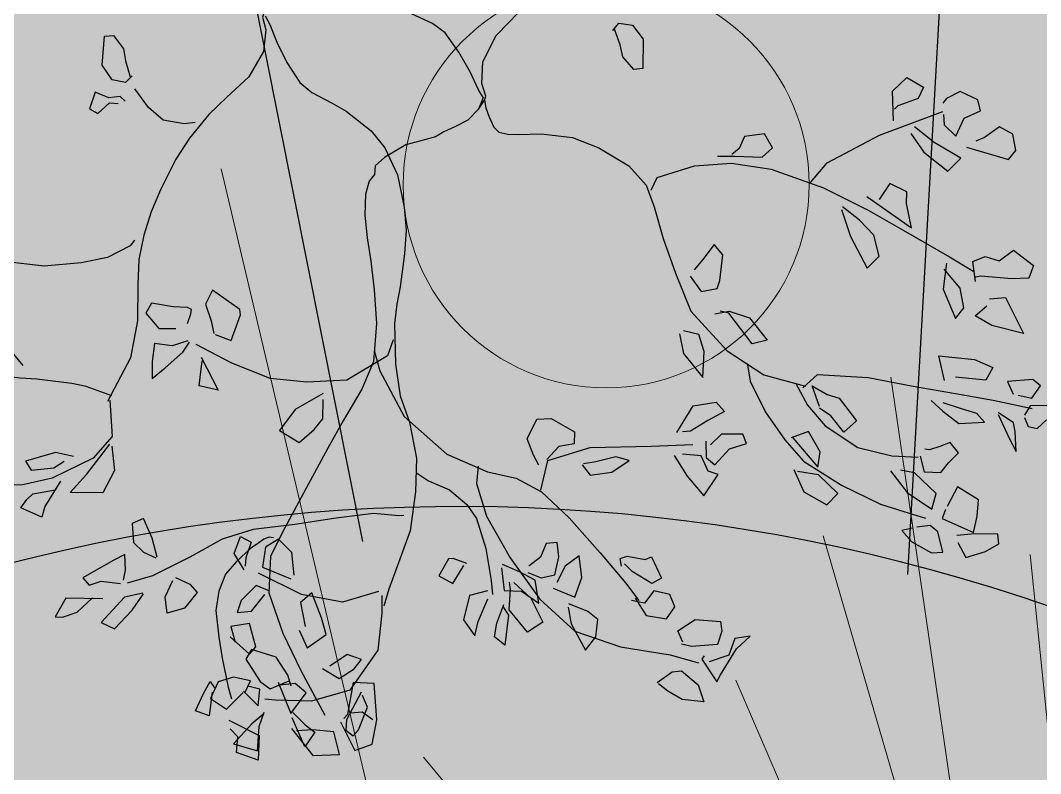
# Model space of a CAD drawing. Header units: millimetres. Extents: x 5637 to 6048, y 3385 to 3927.
# Drawn here: x 5690.806 to 5693.319, y 3713.976 to 3715.83 of the extents above; entities that cross this region are included whole.
import ezdxf

# ---------------------------------------------------------------- set-up
doc = ezdxf.new("R2010")
doc.units = ezdxf.units.MM
for name, color, linetype, lineweight in [('fences', 224, 'ограждение1', 80), ('ground 1', 7, 'Continuous', 30), ('hatch', 253, 'Continuous', 13), ('project gr', 250, 'Continuous', 30), ('road', 19, 'Continuous', 30), ('trees new', 7, 'Continuous', 20)]:
    doc.layers.add(name, color=color, linetype=linetype, lineweight=lineweight)
doc.layers.add('plants1', color=7, linetype='Continuous', true_color=0x89ee5d)
doc.layers.add('trees old', color=116, linetype='Continuous')
doc.styles.get("Standard").update_dxf_attribs({"font": 'arial.ttf'})
doc.linetypes.add('ограждение1', pattern='A,0.25,-0.1,[133,ltypeshp.shx,S=0.1,R=0,X=-0.1,Y=0],-0.1,1', length=1.45)
pattern_1 = [(45, (2816.368087035456, -1263.747613335156), (-0.7071067811865475, 0.7071067811865476), [])]

# ---------------------------------------------------------------- blocks, each defined once
blk = doc.blocks.new('LCCNDP03')
at = {"color": 0}
for p in [(-0.1994896073190609, 0.4570397120349153), (-0.2952287694253319, 0.4376425614932206), (-0.3152544819004565, 0.3610872141856145), (-0.4456491639610089, 0.2844867481368467)]:
    blk.add_line(p, (-0.0090029059731876, -0.0058595536021218), dxfattribs=at)
at = {"color": 0, "flags": 1}
for tag, p in [('SIZE', (0, 0)), ('ITEM', (0, -0.0700688742732072))]:
    blk.add_attdef(tag, p, '', height=0.0408735099927135, dxfattribs=at)
blk = doc.blocks.new('0124')
at = {"color": 92, "linetype": 'Continuous'}
for p, q in [((2624.2768338985, 4778.420509590467), (2624.296058622271, 4778.442200081759)), ((2624.296058622271, 4778.442200081759), (2624.337316969467, 4778.436741684241)), ((2624.337316969467, 4778.436741684241), (2624.370650357803, 4778.392944190875)), ((2622.705219057634, 4778.313341957453), (2622.711612825978, 4778.402804004868)), ((2622.711612825978, 4778.402804004868), (2622.739305181607, 4778.404234843293)), ((2622.739305181607, 4778.404234843293), (2622.770793998166, 4778.363962105583)), ((2624.299727464654, 4778.375804552546), (2624.282709331624, 4778.423971088866)), ((2622.770793998166, 4778.363962105583), (2622.776974954976, 4778.326567507404)), ((2624.307949264619, 4778.338805063286), (2624.299727464654, 4778.375804552546)), ((2624.370650357803, 4778.392944190875), (2624.369170915556, 4778.303266158714)), ((2624.341598653993, 4778.30031925336), (2624.307949264619, 4778.338805063286)), ((2622.736101138155, 4778.267782849626), (2622.705219057634, 4778.313341957453)), ((2622.776974954976, 4778.326567507404), (2622.79132678772, 4778.277540402963)), ((2624.369170915556, 4778.303266158714), (2624.341598653993, 4778.30031925336)), ((2622.797383159073, 4778.280674577749), (2622.776998179316, 4778.260070694211)), ((2625.137972245276, 4778.23384747523), (2625.181977110303, 4778.275387635235)), ((2625.181977110303, 4778.275387635235), (2625.23409552294, 4778.245703560975)), ((2622.776998179316, 4778.260070694211), (2622.736101138155, 4778.267782849626)), ((2625.23409552294, 4778.245703560975), (2625.217880761916, 4778.210903523651)), ((2622.683411810347, 4778.230216189486), (2622.666152216446, 4778.17868237632)), ((2622.725146060566, 4778.213229155863), (2622.683411810347, 4778.230216189486)), ((2622.760678620599, 4778.216829840656), (2622.725146060566, 4778.213229155863)), ((2622.776087491341, 4778.202080295056), (2622.760678620599, 4778.216829840656)), ((2625.141110552645, 4778.14236990773), (2625.137972245276, 4778.23384747523)), ((2625.217880761916, 4778.210903523651), (2625.155168237249, 4778.188714389862)), ((2625.304820128152, 4778.211127131906), (2625.293575526157, 4778.196571598669)), ((2625.346683629485, 4778.232256928357), (2625.304820128152, 4778.211127131906)), ((2625.400956343391, 4778.207014642621), (2625.346683629485, 4778.232256928357)), ((2625.409356002294, 4778.173048604315), (2625.400956343391, 4778.207014642621)), ((2622.666152216446, 4778.17868237632), (2622.691097474266, 4778.164368853322)), ((2622.691097474266, 4778.164368853322), (2622.727089904731, 4778.196964222103)), ((2622.727089904731, 4778.196964222103), (2622.754442372411, 4778.195370880854)), ((2625.155168237249, 4778.188714389862), (2625.144146025594, 4778.177951807291)), ((2625.295296744884, 4778.161482039956), (2625.29723982064, 4778.130176336109)), ((2625.332989617421, 4778.095368800395), (2625.35887760195, 4778.150146716257)), ((2625.35887760195, 4778.150146716257), (2625.409356002294, 4778.173048604315)), ((2625.266640209144, 4778.075674674911), (2625.206134275215, 4778.123342568739)), ((2625.29723982064, 4778.130176336109), (2625.332989617421, 4778.095368800395)), ((2625.467885493895, 4778.12397237292), (2625.4215451602, 4778.090934110966)), ((2625.509062634658, 4778.101017571795), (2625.467885493895, 4778.12397237292)), ((2624.682865659675, 4778.093925917239), (2624.666512756551, 4778.056847647428)), ((2624.743792271878, 4778.101767041479), (2624.682865659675, 4778.093925917239)), ((2624.768652917896, 4778.058466326534), (2624.743792271878, 4778.101767041479)), ((2625.194578753397, 4778.103484181212), (2625.234647784232, 4778.045596585033)), ((2625.4215451602, 4778.090934110966), (2625.394425535681, 4778.079595702766)), ((2625.518367300995, 4778.0502639799), (2625.509062634658, 4778.101017571795)), ((2624.666512756551, 4778.056847647428), (2624.643704509718, 4778.038406582941)), ((2624.736740459975, 4778.029907769392), (2624.768652917896, 4778.058466326534)), ((2625.348852333976, 4778.027496202635), (2625.266640209144, 4778.075674674911)), ((2625.365914900111, 4778.060722309587), (2625.495962345253, 4778.022667631605)), ((2625.495962345253, 4778.022667631605), (2625.518367300995, 4778.0502639799)), ((2624.599945772489, 4778.033364852527), (2624.651910596953, 4778.033361902041)), ((2624.651910596953, 4778.033361902041), (2624.736740459975, 4778.029907769392)), ((2625.234647784232, 4778.045596585033), (2625.308697113789, 4777.9872454225)), ((2625.308697113789, 4777.9872454225), (2625.348852333976, 4778.027496202635)), ((2625.129775578348, 4777.949047669179), (2625.097608869612, 4777.899963538724)), ((2625.182111833419, 4777.923156812242), (2625.129775578348, 4777.949047669179)), ((2625.059401974754, 4777.909053575349), (2625.196426473927, 4777.812769799339)), ((2625.180968554557, 4777.887468532064), (2625.182111833419, 4777.923156812242)), ((2624.9815013259, 4777.869496247782), (2625.008757684718, 4777.786498326141)), ((2625.037198447044, 4777.83655846547), (2624.984770087364, 4777.876912008407)), ((2625.196426473927, 4777.812769799339), (2625.180968554557, 4777.887468532064)), ((2625.08075889634, 4777.789884128486), (2625.037198447044, 4777.83655846547)), ((2622.804349203621, 4777.775136171083), (2622.79094931952, 4777.757487312022)), ((2625.008757684718, 4777.786498326141), (2625.060636586483, 4777.688361547244)), ((2625.096843736576, 4777.725799933492), (2625.08075889634, 4777.789884128486)), ((2624.589680558628, 4777.761619394905), (2624.553881780837, 4777.715034554)), ((2624.616149524823, 4777.729637786454), (2624.589680558628, 4777.761619394905)), ((2625.46635148435, 4777.710980060613), (2625.510808986418, 4777.744128717775)), ((2625.510808986418, 4777.744128717775), (2625.572305148804, 4777.697160311499)), ((2624.553881780837, 4777.715034554), (2624.527489038157, 4777.683870593352)), ((2624.606823994475, 4777.651066522542), (2624.616149524823, 4777.729637786454)), ((2625.060636586483, 4777.688361547244), (2625.096843736576, 4777.725799933492)), ((2625.304408533456, 4777.704498243967), (2625.293999430604, 4777.623713307632)), ((2625.385962045307, 4777.709610302776), (2625.423699617606, 4777.724894254386)), ((2625.393658391466, 4777.647537604382), (2625.385962045307, 4777.709610302776)), ((2625.423699617606, 4777.724894254386), (2625.46635148435, 4777.710980060613)), ((2625.347083263164, 4777.626684062594), (2625.297599807544, 4777.685119086894)), ((2625.572305148804, 4777.697160311499), (2625.557706297668, 4777.65769742859)), ((2624.514987019311, 4777.664058574276), (2624.549044247676, 4777.616417213887)), ((2624.598718401523, 4777.625680209069), (2624.606823994475, 4777.651066522542)), ((2625.410689363783, 4777.664035636589), (2625.393472409506, 4777.660477009706)), ((2625.505652677065, 4777.65618592755), (2625.410689363783, 4777.664035636589)), ((2625.557706297668, 4777.65769742859), (2625.505652677065, 4777.65618592755)), ((2623.044082398636, 4777.621223273636), (2623.022992383154, 4777.577764666577)), ((2623.128459035974, 4777.561931901739), (2623.044082398636, 4777.621223273636)), ((2624.549044247676, 4777.616417213887), (2624.598718401523, 4777.625680209069)), ((2625.293999430604, 4777.623713307632), (2625.332201609199, 4777.5339858462)), ((2625.357737450964, 4777.566724270537), (2625.347083263164, 4777.626684062594)), ((2622.85624823586, 4777.580705187701), (2622.839516428449, 4777.550510255164)), ((2622.923294438451, 4777.569248754253), (2622.85624823586, 4777.580705187701)), ((2625.436814043577, 4777.594037132432), (2625.48622582359, 4777.598747410577)), ((2625.48622582359, 4777.598747410577), (2625.542056103913, 4777.487445888044)), ((2622.839516428449, 4777.550510255164), (2622.879687184914, 4777.50313197002)), ((2622.967770744438, 4777.568002071205), (2622.923294438451, 4777.569248754253)), ((2622.980377312986, 4777.561980931365), (2622.967770744438, 4777.568002071205)), ((2622.967806164864, 4777.518317695397), (2622.97780293797, 4777.547752928427)), ((2622.97780293797, 4777.547752928427), (2622.980377312986, 4777.561980931365)), ((2623.022992383154, 4777.577764666577), (2623.039983961135, 4777.526914601335)), ((2623.130320271799, 4777.544901483479), (2623.128459035974, 4777.561931901739)), ((2624.591311138392, 4777.547758582978), (2624.63529654721, 4777.556588449501)), ((2624.634896564585, 4777.549766595782), (2624.607897596684, 4777.556675261753)), ((2624.705919783652, 4777.455837548278), (2624.634896564585, 4777.549766595782)), ((2624.63529654721, 4777.556588449501), (2624.698304377265, 4777.535402102375)), ((2625.332201609199, 4777.5339858462), (2625.357737450964, 4777.566724270537)), ((2625.393132769306, 4777.541826703788), (2625.428939403459, 4777.572434140509)), ((2623.039983961135, 4777.526914601335), (2623.048803632002, 4777.487687989469)), ((2623.102379684211, 4777.466298375268), (2623.130320271799, 4777.544901483479)), ((2624.698304377265, 4777.535402102375), (2624.752858219548, 4777.466776039889)), ((2625.444300670321, 4777.512198360439), (2625.393132769306, 4777.541826703788)), ((2622.879687184914, 4777.50313197002), (2622.931836014553, 4777.502542785707)), ((2623.052298773834, 4777.485001869845), (2623.102379684211, 4777.466298375268)), ((2624.482843977963, 4777.486409087727), (2624.494395050174, 4777.425634598352)), ((2624.542251332787, 4777.484450104899), (2624.494718809288, 4777.49560202117)), ((2624.558105926321, 4777.432550363416), (2624.542251332787, 4777.484450104899)), ((2625.542056103913, 4777.487445888044), (2625.444300670321, 4777.512198360439)), ((2622.865929805132, 4777.457306682021), (2622.858628497246, 4777.401580247444)), ((2622.92011164397, 4777.449608166791), (2622.865929805132, 4777.457306682021)), ((2622.96834855664, 4777.464751538711), (2622.92011164397, 4777.449608166791)), ((2622.952979117174, 4777.42981166647), (2622.97362650034, 4777.461092037781)), ((2623.10208438755, 4777.397045473731), (2622.99465500525, 4777.454015297705)), ((2623.600966954749, 4777.468031281707), (2623.583032936484, 4777.418949408946)), ((2624.752858219548, 4777.466776039889), (2624.705919783652, 4777.455837548278)), ((2622.461306005116, 4777.388748235979), (2622.418925505814, 4777.441724535584)), ((2622.899167978509, 4777.382436719416), (2622.952979117174, 4777.42981166647)), ((2624.494395050174, 4777.425634598352), (2624.554335546806, 4777.352133729021)), ((2624.554335546806, 4777.352133729021), (2624.558105926321, 4777.432550363416)), ((2622.858628497246, 4777.401580247444), (2622.858324029718, 4777.348871691962)), ((2623.003831811512, 4777.326185404091), (2623.012598395235, 4777.403148518523)), ((2623.010139991844, 4777.414896061928), (2623.062182413102, 4777.313422283103)), ((2623.22188659786, 4777.348707833881), (2623.10208438755, 4777.397045473731)), ((2623.583032936484, 4777.418949408946), (2623.457706859285, 4777.343758958187)), ((2625.281055869474, 4777.419067414681), (2625.390953322781, 4777.408064874013)), ((2625.298312638888, 4777.342748116472), (2625.281055869474, 4777.419067414681)), ((2625.390953322781, 4777.408064874013), (2625.447148318498, 4777.383462863634)), ((2622.858324029718, 4777.348871691962), (2622.899167978509, 4777.382436719416)), ((2625.447148318498, 4777.383462863634), (2625.425959823324, 4777.34439091184)), ((2623.334551800763, 4777.337704041021), (2623.22188659786, 4777.348707833881)), ((2623.457706859285, 4777.343758958187), (2623.334551800763, 4777.337704041021)), ((2625.425959823324, 4777.34439091184), (2625.332026721998, 4777.353699874804)), ((2625.570641288538, 4777.346554601892), (2625.492769458356, 4777.339711582398)), ((2625.492769458356, 4777.339711582398), (2625.509379752398, 4777.30070059654)), ((2625.594065123051, 4777.326927054353), (2625.570641288538, 4777.346554601892)), ((2623.062182413102, 4777.313422283103), (2623.003831811512, 4777.326185404091)), ((2623.385613172573, 4777.302570237718), (2623.299329653036, 4777.25354320347)), ((2624.891070360624, 4777.32630235231), (2624.936767625705, 4777.300038645529)), ((2624.913789642951, 4777.262591273814), (2624.891070360624, 4777.32630235231)), ((2624.936767625705, 4777.300038645529), (2624.973900043862, 4777.288734403171)), ((2625.52529957298, 4777.298247519119), (2625.567218770539, 4777.288182273583)), ((2625.567218770539, 4777.288182273583), (2625.594065123051, 4777.326927054353)), ((2623.384337852414, 4777.224753821157), (2623.385419716405, 4777.284246999468)), ((2624.47447784177, 4777.182607522347), (2624.52464879911, 4777.264867110053)), ((2624.52464879911, 4777.264867110053), (2624.595265320332, 4777.276703627436)), ((2624.595265320332, 4777.276703627436), (2624.620970463, 4777.247806119641)), ((2624.973900043862, 4777.288734403171), (2625.027428488742, 4777.218653368008)), ((2625.257898619978, 4777.281972029682), (2625.293742027461, 4777.248683226742)), ((2625.350858445016, 4777.255985641676), (2625.294312012667, 4777.27451593559)), ((2625.562075033818, 4777.264899503984), (2625.545278856107, 4777.236216751608)), ((2625.625479271382, 4777.266507600198), (2625.562075033818, 4777.264899503984)), ((2623.299329653036, 4777.25354320347), (2623.251132687232, 4777.18871494015)), ((2624.620970463, 4777.247806119641), (2624.570180876174, 4777.219596829388)), ((2624.948953475145, 4777.233901289707), (2624.913522987867, 4777.258043371335)), ((2624.988526137503, 4777.183659340366), (2624.948953475145, 4777.233901289707)), ((2625.293742027461, 4777.248683226742), (2625.342547147238, 4777.210823892145)), ((2625.398212842919, 4777.241795726548), (2625.350858445016, 4777.255985641676)), ((2625.421182800948, 4777.214582810985), (2625.398212842919, 4777.241795726548)), ((2625.463184177727, 4777.237986292022), (2625.497652820199, 4777.16521679155)), ((2625.510808805833, 4777.212371689753), (2625.463539628954, 4777.244048646028)), ((2623.357810831536, 4777.191850591512), (2623.384337852414, 4777.224753821157)), ((2624.01321031513, 4777.163246200823), (2624.043214866235, 4777.223865946935)), ((2624.043214866235, 4777.223865946935), (2624.087781691736, 4777.226578528508)), ((2624.087781691736, 4777.226578528508), (2624.159052278036, 4777.185124781463)), ((2624.570180876174, 4777.219596829388), (2624.51630466807, 4777.187000414907)), ((2625.027428488742, 4777.218653368008), (2624.988526137503, 4777.183659340366)), ((2625.342547147238, 4777.210823892145), (2625.421182800948, 4777.214582810985)), ((2625.515847332013, 4777.18544802892), (2625.510808805833, 4777.212371689753)), ((2625.544878606826, 4777.229390349989), (2625.556462778954, 4777.201325354128)), ((2625.58350173035, 4777.195176454529), (2625.61245206539, 4777.221626919891)), ((2622.735466324983, 4777.17040335404), (2622.677585339264, 4777.103963739652)), ((2623.251132687232, 4777.18871494015), (2623.311503586345, 4777.152025524418)), ((2623.311503586345, 4777.152025524418), (2623.357810831536, 4777.191850591512)), ((2624.159052278036, 4777.185124781463), (2624.15781538847, 4777.147917768515)), ((2624.51630466807, 4777.187000414907), (2624.491649997989, 4777.185402101615)), ((2624.61212943017, 4777.177575975529), (2624.578067752195, 4777.144584459015)), ((2624.677323155315, 4777.177559491671), (2624.61212943017, 4777.177575975529)), ((2624.688902779543, 4777.149494762464), (2624.677323155315, 4777.177559491671)), ((2624.880018189154, 4777.186215447242), (2624.825960813647, 4777.166562719332)), ((2624.916010636909, 4777.123245787183), (2624.880018189154, 4777.186215447242)), ((2625.51888567841, 4777.124410551598), (2625.515847332013, 4777.18544802892)), ((2625.556462778954, 4777.201325354128), (2625.58350173035, 4777.195176454529)), ((2622.734912389358, 4777.140502350226), (2622.742590465399, 4777.066255842829)), ((2624.032959351556, 4777.113399886825), (2624.01321031513, 4777.163246200823)), ((2624.111054811516, 4777.140012727858), (2624.073768370168, 4777.100355854629)), ((2624.15781538847, 4777.147917768515), (2624.111054811516, 4777.140012727858)), ((2624.563622657597, 4777.156078143791), (2624.564459129519, 4777.105821063657)), ((2624.636901546701, 4777.13276535696), (2624.688902779543, 4777.149494762464)), ((2624.831653839927, 4777.166991033433), (2624.908547677553, 4777.076519203079)), ((2625.283575308928, 4777.139731618156), (2625.251792870087, 4777.129424149779)), ((2625.315491075311, 4777.152313037773), (2625.283575308928, 4777.139731618156)), ((2625.341960041505, 4777.120331429322), (2625.315491075311, 4777.152313037773)), ((2625.497652820199, 4777.16521679155), (2625.51888567841, 4777.124410551598)), ((2622.560900894822, 4777.121344806807), (2622.468595913999, 4777.09440723895)), ((2624.049117275208, 4777.082784951715), (2624.032959351556, 4777.113399886825)), ((2624.286783809008, 4777.107649151455), (2624.224515798367, 4777.093041371098)), ((2624.327726155163, 4777.096879070496), (2624.286783809008, 4777.107649151455)), ((2624.466578224755, 4777.112322180634), (2624.506336069108, 4777.049127182261)), ((2624.548717167878, 4777.111307592033), (2624.491370503622, 4777.11618963061)), ((2624.570535990675, 4777.064383800474), (2624.548717167878, 4777.111307592033)), ((2624.591505670625, 4777.083690211977), (2624.636901546701, 4777.13276535696)), ((2624.908547677553, 4777.076519203079), (2624.916010636909, 4777.123245787183)), ((2625.223282501172, 4777.110555304498), (2625.23554902374, 4777.061905256478)), ((2625.251792870087, 4777.129424149779), (2625.237755881132, 4777.131766831995)), ((2625.310860219761, 4777.089443456686), (2625.341960041505, 4777.120331429322)), ((2622.468595913999, 4777.09440723895), (2622.486377084535, 4777.067154233924)), ((2622.555571752355, 4777.074559489466), (2622.588310113661, 4777.095292277699)), ((2624.182372971025, 4777.083336795098), (2624.206959105598, 4777.051465581852)), ((2624.224515798367, 4777.093041371098), (2624.187302440431, 4777.086853757755)), ((2624.274613503935, 4777.061194007458), (2624.327726155163, 4777.096879070496)), ((2624.564459129519, 4777.105821063657), (2624.591505670625, 4777.083690211977)), ((2625.287425052058, 4777.060387854469), (2625.310860219761, 4777.089443456686)), ((2622.486377084535, 4777.067154233924), (2622.555571752355, 4777.074559489466)), ((2622.606703057039, 4776.998417110211), (2622.656689331754, 4777.053875800666)), ((2622.742590465399, 4777.066255842829), (2622.707157664829, 4776.996910765602)), ((2624.206959105598, 4777.051465581852), (2624.274613503935, 4777.061194007458)), ((2624.506336069108, 4777.049127182261), (2624.557569028812, 4776.988307811521)), ((2624.557569028812, 4776.988307811521), (2624.602010551499, 4777.053406729134)), ((2624.602010551499, 4777.053406729134), (2624.570535990675, 4777.064383800474)), ((2624.83439671257, 4777.068691345559), (2624.865322082133, 4776.999935586162)), ((2624.90999385152, 4777.052850050264), (2624.845422499341, 4777.063481338509)), ((2624.969926225132, 4776.995322037207), (2624.90999385152, 4777.052850050264)), ((2625.131792952507, 4777.064949422957), (2625.183616158047, 4776.998007686052)), ((2625.206094197205, 4777.059073294229), (2625.163090893828, 4777.066915771537)), ((2625.273246710836, 4776.995796298163), (2625.206094197205, 4777.059073294229)), ((2625.23554902374, 4777.061905256478), (2625.287425052058, 4777.060387854469)), ((2622.576487009566, 4777.033198560675), (2622.528702808045, 4776.955328902781)), ((2625.338694420144, 4777.016300839714), (2625.306757958113, 4776.955032255748)), ((2625.403414812595, 4776.975988694352), (2625.338694420144, 4777.016300839714)), ((2622.47325280833, 4776.976931971411), (2622.491334869366, 4776.993983308605)), ((2622.491334869366, 4776.993983308605), (2622.561126189158, 4777.006666912553)), ((2622.707157664829, 4776.996910765602), (2622.606703057039, 4776.998417110211)), ((2624.865322082133, 4776.999935586162), (2624.935775484358, 4776.960811521268)), ((2624.935775484358, 4776.960811521268), (2624.969926225132, 4776.995322037207)), ((2625.183616158047, 4776.998007686052), (2625.25905569869, 4776.94717786479)), ((2625.25905569869, 4776.94717786479), (2625.273246710836, 4776.995796298163)), ((2622.454139566477, 4776.950827747739), (2622.47325280833, 4776.976931971411)), ((2622.51921300629, 4776.922011888872), (2622.454139566477, 4776.950827747739)), ((2622.528702808045, 4776.955328902781), (2622.51921300629, 4776.922011888872)), ((2625.398553976995, 4776.925308114678), (2625.403414812595, 4776.975988694352)), ((2623.633383230329, 4776.92753440906), (2623.618078800805, 4776.926535747029)), ((2625.30151756888, 4776.946212438803), (2625.291355566605, 4776.917898255023)), ((2625.388088911258, 4776.87571367243), (2625.398553976995, 4776.925308114678)), ((2622.832078309877, 4776.918475350083), (2622.797126710471, 4776.903350144792)), ((2622.797126710471, 4776.903350144792), (2622.800910459728, 4776.844829604825)), ((2622.858349944744, 4776.857397883409), (2622.832078309877, 4776.918475350083)), ((2625.199902692973, 4776.889029277374), (2625.167307351307, 4776.88104667659)), ((2625.254194596434, 4776.896492737214), (2625.213260106645, 4776.891285413992)), ((2625.277604787239, 4776.876865989637), (2625.254194596434, 4776.896492737214)), ((2625.291355566605, 4776.917898255023), (2625.388088911258, 4776.87571367243)), ((2622.874481517927, 4776.798997710843), (2622.858349944744, 4776.857397883409)), ((2623.111193203065, 4776.810247583674), (2623.130499467256, 4776.863084300897)), ((2623.130499467256, 4776.863084300897), (2623.163629777699, 4776.845555033049)), ((2625.167307351307, 4776.88104667659), (2625.197413201112, 4776.846570059837)), ((2625.293782971522, 4776.814295979516), (2625.277604787239, 4776.876865989637)), ((2625.391587919427, 4776.870944979541), (2625.336487661044, 4776.865806120641)), ((2625.462385341398, 4776.869833262451), (2625.391587919427, 4776.870944979541)), ((2625.465403427162, 4776.840750860144), (2625.462385341398, 4776.869833262451)), ((2622.800910459728, 4776.844829604825), (2622.83163808676, 4776.814579639637)), ((2623.163629777699, 4776.845555033049), (2623.146794628573, 4776.797787736252)), ((2623.20749124418, 4776.830618282208), (2623.198569691382, 4776.768959783973)), ((2623.24815940875, 4776.854267264353), (2623.20749124418, 4776.830618282208)), ((2623.289103550829, 4776.813678644074), (2623.24815940875, 4776.854267264353)), ((2624.07183926262, 4776.84181680487), (2624.054238571758, 4776.799490611716)), ((2624.106006249431, 4776.844381608257), (2624.07183926262, 4776.84181680487)), ((2624.111003552676, 4776.800721310186), (2624.106006249431, 4776.844381608257)), ((2625.197413201112, 4776.846570059837), (2625.258719100293, 4776.812545873442)), ((2625.339004030462, 4776.844355988116), (2625.363691632097, 4776.798026103466)), ((2625.424298934798, 4776.816532681787), (2625.465403427162, 4776.840750860144)), ((2622.774799780161, 4776.807289193872), (2622.740527359301, 4776.789794039743)), ((2622.776880839691, 4776.758898669235), (2622.774799780161, 4776.807289193872)), ((2622.83163808676, 4776.814579639637), (2622.870475312128, 4776.797156871636)), ((2623.142497182514, 4776.760059831835), (2623.111193203065, 4776.810247583674)), ((2623.146794628573, 4776.797787736252), (2623.144723647878, 4776.771273739168)), ((2623.296360243528, 4776.744065307132), (2623.289103550829, 4776.813678644074)), ((2623.771004755522, 4776.793950746009), (2623.741297139175, 4776.741537669752)), ((2623.785402745002, 4776.795364448987), (2623.771004755522, 4776.793950746009)), ((2623.827309202418, 4776.779889247407), (2623.785402745002, 4776.795364448987)), ((2624.054238571758, 4776.799490611716), (2624.018604715331, 4776.771907796795)), ((2624.098295656188, 4776.745175175795), (2624.111003552676, 4776.800721310186)), ((2624.173546341422, 4776.803904136744), (2624.130070238662, 4776.77146004835)), ((2624.181872916912, 4776.736468838556), (2624.173546341422, 4776.803904136744)), ((2624.29963455164, 4776.794991606575), (2624.321776160764, 4776.802062914867)), ((2624.303949504446, 4776.771916360667), (2624.29963455164, 4776.794991606575)), ((2624.321776160764, 4776.802062914867), (2624.376928540255, 4776.791979321401)), ((2624.376928540255, 4776.791979321401), (2624.396294714587, 4776.799970907657)), ((2624.396294714587, 4776.799970907657), (2624.427402224335, 4776.734243784654)), ((2625.258719100293, 4776.812545873442), (2625.293782971522, 4776.814295979516)), ((2625.363691632097, 4776.798026103466), (2625.424298934798, 4776.816532681787)), ((2622.740527359301, 4776.789794039743), (2622.672498541823, 4776.750920919428)), ((2623.198569691382, 4776.768959783973), (2623.28561943725, 4776.73305551312)), ((2623.784222581327, 4776.718302917269), (2623.818103053044, 4776.774060127476)), ((2623.934061254233, 4776.766968377406), (2623.942253889503, 4776.697239260363)), ((2623.98960093457, 4776.754525438061), (2623.937989459903, 4776.776456998264)), ((2624.130070238662, 4776.77146004835), (2624.104453723775, 4776.721234316215)), ((2624.336960274815, 4776.754761458908), (2624.312866760785, 4776.779000935678)), ((2622.672498541823, 4776.750920919428), (2622.645127804843, 4776.735688759554)), ((2622.645127804843, 4776.735688759554), (2622.664448674319, 4776.713620439463)), ((2622.770631961591, 4776.729036527347), (2622.776880839691, 4776.758898669235)), ((2622.930993076851, 4776.736759142033), (2622.974258406947, 4776.716548569226)), ((2623.741297139175, 4776.741537669752), (2623.784222581327, 4776.718302917269)), ((2624.037885897579, 4776.72838761626), (2623.98960093457, 4776.754525438061)), ((2624.015566200573, 4776.752307582659), (2624.056201908144, 4776.736229832854)), ((2624.056201908144, 4776.736229832854), (2624.098295656188, 4776.745175175795)), ((2624.160385639525, 4776.676111813737), (2624.181872916912, 4776.736468838556)), ((2624.397191697295, 4776.718523066782), (2624.336960274815, 4776.754761458908)), ((2624.427402224335, 4776.734243784654), (2624.397191697295, 4776.718523066782)), ((2622.664448674319, 4776.713620439463), (2622.701867811761, 4776.725410851911)), ((2622.701867811761, 4776.725410851911), (2622.760820107359, 4776.717930090187)), ((2622.898561076675, 4776.677012908142), (2622.922380002425, 4776.727804157244)), ((2622.974258406947, 4776.716548569226), (2622.997833627187, 4776.690167032953)), ((2623.178833940376, 4776.712352539532), (2623.132690283323, 4776.66563108036)), ((2623.221415049894, 4776.694507904705), (2623.178833940376, 4776.712352539532)), ((2623.957835098059, 4776.637775267698), (2623.962416874307, 4776.699885615729)), ((2623.962416874307, 4776.699885615729), (2623.959043603969, 4776.722910211939)), ((2623.972183441856, 4776.721377679137), (2624.025113517884, 4776.673391866415)), ((2624.049831985475, 4776.658240127654), (2624.037885897579, 4776.72838761626)), ((2624.093070979684, 4776.70440055049), (2624.160385639525, 4776.676111813737)), ((2622.592494712603, 4776.673658385113), (2622.560320507635, 4776.61617537284)), ((2622.707095072289, 4776.671311059152), (2622.592494712603, 4776.673658385113)), ((2622.627387525368, 4776.629939600899), (2622.675147334719, 4776.674184384019)), ((2622.773220508066, 4776.676768748272), (2622.701654484638, 4776.598549679877)), ((2622.829636915732, 4776.688687838051), (2622.773220508066, 4776.676768748272)), ((2622.797036800978, 4776.635838511826), (2622.832280671824, 4776.686859835218)), ((2622.905155313355, 4776.62658144183), (2622.898561076675, 4776.677012908142)), ((2622.997833627187, 4776.690167032953), (2622.958167724824, 4776.641946578108)), ((2623.165034062653, 4776.632904439121), (2623.20598536401, 4776.684036788803)), ((2623.350540328225, 4776.690121558124), (2623.31571456007, 4776.660209594361)), ((2623.380035236551, 4776.613080143185), (2623.350540328225, 4776.690121558124)), ((2623.835989025073, 4776.681066740869), (2623.817087421696, 4776.606784931398)), ((2623.890879394894, 4776.696213380685), (2623.835989025073, 4776.681066740869)), ((2623.862066688186, 4776.601661509503), (2623.892814104408, 4776.671535696361)), ((2623.942253889503, 4776.697239260363), (2623.996104975037, 4776.694929316021)), ((2623.996104975037, 4776.694929316021), (2624.049831985475, 4776.658240127654)), ((2624.025113517884, 4776.673391866415), (2624.061380743743, 4776.598997252555)), ((2624.346325451935, 4776.672817106269), (2624.380066679262, 4776.619864062441)), ((2624.403389481726, 4776.69533742567), (2624.374713658135, 4776.657457458603)), ((2624.452849101595, 4776.684830066005), (2624.403389481726, 4776.69533742567)), ((2624.468562244567, 4776.646629229559), (2624.452849101595, 4776.684830066005)), ((2622.958167724824, 4776.641946578108), (2622.905155313355, 4776.62658144183)), ((2623.132690283323, 4776.66563108036), (2623.120897047261, 4776.628756993662)), ((2623.31571456007, 4776.660209594361), (2623.330235878182, 4776.585570340489)), ((2623.920258743673, 4776.595798791444), (2623.942044660223, 4776.653699371464)), ((2623.938541930514, 4776.647986319857), (2623.956327627491, 4776.62073279924)), ((2624.014276853177, 4776.569047639157), (2623.957835098059, 4776.637775267698)), ((2624.139685656468, 4776.645371619284), (2624.148994870711, 4776.594617760731)), ((2624.200358017853, 4776.632687170212), (2624.14219086106, 4776.655876028462)), ((2624.374713658135, 4776.657457458603), (2624.334579400252, 4776.66589839072)), ((2624.442799731218, 4776.610102669115), (2624.468562244567, 4776.646629229559)), ((2622.560320507635, 4776.61617537284), (2622.582898507698, 4776.614369320117)), ((2622.582898507698, 4776.614369320117), (2622.627387525368, 4776.629939600899)), ((2622.743045351644, 4776.578548035055), (2622.797036800978, 4776.635838511826)), ((2623.120897047261, 4776.628756993662), (2623.165034062653, 4776.632904439121)), ((2623.394952695517, 4776.561230784746), (2623.380035236551, 4776.613080143185)), ((2623.817087421696, 4776.606784931398), (2623.852310987757, 4776.557677576298)), ((2623.956327627491, 4776.62073279924), (2623.944905091593, 4776.528785250257)), ((2624.230992629926, 4776.607306625067), (2624.200358017853, 4776.632687170212)), ((2624.225056784315, 4776.554402743856), (2624.230992629926, 4776.607306625067)), ((2624.380066679262, 4776.619864062441), (2624.442799731218, 4776.610102669115)), ((2624.477434801149, 4776.572316613395), (2624.530547452377, 4776.608001676429)), ((2624.530547452377, 4776.608001676429), (2624.608609812424, 4776.601905023947)), ((2622.701654484638, 4776.598549679877), (2622.743045351644, 4776.578548035055)), ((2623.158821833496, 4776.594858670984), (2623.100674937334, 4776.586092454222)), ((2623.100674937334, 4776.586092454222), (2623.114824824837, 4776.537341106799)), ((2623.17822782296, 4776.522972332148), (2623.158821833496, 4776.594858670984)), ((2623.311637541971, 4776.574485291118), (2623.335876081678, 4776.52057431969)), ((2623.852310987757, 4776.557677576298), (2623.862066688186, 4776.601661509503)), ((2623.912634270361, 4776.553860098988), (2623.920258743673, 4776.595798791444)), ((2624.061380743743, 4776.598997252555), (2624.014276853177, 4776.569047639157)), ((2624.148994870711, 4776.594617760731), (2624.193379121003, 4776.513659466545)), ((2624.608609812424, 4776.601905023947), (2624.612480251205, 4776.571248424608)), ((2623.098808351747, 4776.554257136873), (2623.15896284904, 4776.500517526582)), ((2623.335876081678, 4776.52057431969), (2623.394952695517, 4776.561230784746)), ((2623.944905091593, 4776.528785250257), (2623.912634270361, 4776.553860098988)), ((2624.193379121003, 4776.513659466545), (2624.225056784315, 4776.554402743856)), ((2624.492424370744, 4776.537964191873), (2624.477434801149, 4776.572316613395)), ((2624.612480251205, 4776.571248424608), (2624.599724248196, 4776.530915380124)), ((2624.652755692995, 4776.549104039554), (2624.634621425311, 4776.497677493536)), ((2624.700408873116, 4776.556199197449), (2624.652755692995, 4776.549104039554)), ((2624.657523016187, 4776.517632742896), (2624.700408873116, 4776.556199197449)), ((2623.164919984632, 4776.515206891636), (2623.147336791478, 4776.485870075891)), ((2623.15896284904, 4776.500517526582), (2623.17822782296, 4776.522972332148)), ((2623.240987933308, 4776.49125530869), (2623.164919984632, 4776.515206891636)), ((2624.519063339515, 4776.524993438556), (2624.488258724867, 4776.531363128567)), ((2624.599724248196, 4776.530915380124), (2624.519063339515, 4776.524993438556)), ((2624.608377989559, 4776.436837223672), (2624.657523016187, 4776.517632742896)), ((2623.147336791478, 4776.485870075891), (2623.191659588167, 4776.416615263195)), ((2623.276546263526, 4776.436754340671), (2623.240987933308, 4776.49125530869)), ((2623.459365743261, 4776.499643195471), (2623.406253092029, 4776.463958132437)), ((2623.502909946516, 4776.484914571041), (2623.459365743261, 4776.499643195471)), ((2623.480416194627, 4776.455803771222), (2623.502909946516, 4776.484914571041)), ((2624.558889986031, 4776.495272514625), (2624.551682250277, 4776.485043826801)), ((2624.551682250277, 4776.485043826801), (2624.597719085496, 4776.416159590925)), ((2624.634621425311, 4776.497677493536), (2624.573875980511, 4776.476892682728)), ((2623.383160971288, 4776.456942555058), (2623.434249171969, 4776.425799226877)), ((2623.434249171969, 4776.425799226877), (2623.480416194627, 4776.455803771222)), ((2624.459651268429, 4776.446314996579), (2624.488209477204, 4776.449966204049)), ((2624.488209477204, 4776.449966204049), (2624.539523643341, 4776.406643236911)), ((2623.016756628603, 4776.37953392321), (2623.03780724833, 4776.416332190421)), ((2623.03780724833, 4776.416332190421), (2623.050866146439, 4776.397307801916)), ((2623.109622836749, 4776.429788384964), (2623.062408485838, 4776.415289675407)), ((2623.161504736533, 4776.418523228465), (2623.109622836749, 4776.429788384964)), ((2623.143999027919, 4776.381534104626), (2623.161504736533, 4776.418523228465)), ((2623.191659588167, 4776.416615263195), (2623.222314772696, 4776.394021616959)), ((2623.222314772696, 4776.394021616959), (2623.280191847991, 4776.418764120438)), ((2623.286905633328, 4776.402712413739), (2623.276546263526, 4776.436754340671)), ((2624.413351184884, 4776.414041048898), (2624.459651268429, 4776.446314996579)), ((2624.597719085496, 4776.416159590925), (2624.608377989559, 4776.436837223672)), ((2623.062408485838, 4776.415289675407), (2623.038580507197, 4776.364499457483)), ((2623.140056733104, 4776.387514793941), (2623.185539730866, 4776.341485280218)), ((2623.190449912425, 4776.392929640853), (2623.153184166721, 4776.401959931974)), ((2623.185539730866, 4776.341485280218), (2623.190449912425, 4776.392929640853)), ((2623.246523447095, 4776.414745924795), (2623.285267058878, 4776.318141412047)), ((2623.299207297034, 4776.410894826041), (2623.250696949339, 4776.405369583925)), ((2623.33249311216, 4776.382319518385), (2623.299207297034, 4776.410894826041)), ((2623.477971500819, 4776.4141086013), (2623.459909881534, 4776.315509075807)), ((2623.542045951213, 4776.411113864088), (2623.477971500819, 4776.4141086013)), ((2623.550578769299, 4776.298784085565), (2623.542045951213, 4776.411113864088)), ((2624.446725529499, 4776.386975644864), (2624.41783587361, 4776.409972110219)), ((2624.490584494353, 4776.361581833004), (2624.446725529499, 4776.386975644864)), ((2624.539523643341, 4776.406643236911), (2624.557260801847, 4776.354628552321)), ((2622.991903403933, 4776.326214994617), (2623.016756628603, 4776.37953392321)), ((2623.0434808184, 4776.384050211042), (2623.03450164347, 4776.311541834444)), ((2623.038580507197, 4776.364499457483), (2623.087970558535, 4776.331358000798)), ((2623.087970558535, 4776.331358000798), (2623.139395736322, 4776.382824172308)), ((2623.285267058878, 4776.318141412047), (2623.33249311216, 4776.382319518385)), ((2623.502205168745, 4776.384300474521), (2623.457300320128, 4776.298459358065)), ((2623.521585769047, 4776.337758871649), (2623.506709726831, 4776.373851308728)), ((2624.557260801847, 4776.354628552321), (2624.490584494353, 4776.361581833004)), ((2623.03450164347, 4776.311541834444), (2622.991903403933, 4776.326214994617)), ((2623.188197749515, 4776.277900047907), (2623.203752026088, 4776.322754934276)), ((2623.470581189862, 4776.320209037718), (2623.505724761426, 4776.323474128624)), ((2623.493654316108, 4776.267568514001), (2623.521585769047, 4776.337758871649)), ((2623.505724761426, 4776.323474128624), (2623.538380347226, 4776.300261420764)), ((2623.095129473459, 4776.298097885656), (2623.187781420476, 4776.250826957934)), ((2623.20221788477, 4776.317578786638), (2623.165465729791, 4776.286605987967)), ((2623.329244930939, 4776.215972992398), (2623.289967624331, 4776.304525228456)), ((2623.29185880995, 4776.321128222266), (2623.330331403137, 4776.283879436863)), ((2623.438708715439, 4776.292410246946), (2623.482697264356, 4776.204625284484)), ((2623.459909881534, 4776.315509075807), (2623.448798607081, 4776.30322749381)), ((2623.457300320128, 4776.298459358065), (2623.455564103587, 4776.266551748061)), ((2623.535773507204, 4776.22357799153), (2623.550578769299, 4776.298784085565)), ((2623.122321040244, 4776.246295539316), (2623.099222302581, 4776.271234236983)), ((2623.165465729791, 4776.286605987967), (2623.109080216102, 4776.225003037971)), ((2623.183526970449, 4776.203524120226), (2623.188197749515, 4776.277900047907)), ((2623.287311601702, 4776.272377036787), (2623.353303884295, 4776.189389698037)), ((2623.35317982092, 4776.267752904947), (2623.302959952641, 4776.265371775645)), ((2623.359962994722, 4776.260632075373), (2623.329244930939, 4776.215972992398)), ((2623.330331403137, 4776.283879436863), (2623.359962994722, 4776.260632075373)), ((2623.418013546938, 4776.261674333742), (2623.35317982092, 4776.267752904947)), ((2623.435669765662, 4776.192167793445), (2623.418013546938, 4776.261674333742)), ((2623.455564103587, 4776.266551748061), (2623.477360098977, 4776.249547806359)), ((2623.477360098977, 4776.249547806359), (2623.493654316108, 4776.267568514001)), ((2623.118534681343, 4776.197829165375), (2623.122321040244, 4776.246295539316)), ((2623.187781420476, 4776.250826957934), (2623.185219111857, 4776.174903028413)), ((2623.109080216102, 4776.225003037971), (2623.183526970449, 4776.203524120226)), ((2623.185219111857, 4776.174903028413), (2623.118534681343, 4776.197829165375)), ((2623.482697264356, 4776.204625284484), (2623.535773507204, 4776.22357799153)), ((2623.353303884295, 4776.189389698037), (2623.435669765662, 4776.192167793445))]:
    blk.add_line(p, q, dxfattribs=at)
at = {"color": 33, "linetype": 'Continuous'}
for p, q in [((2622.84704517707, 4778.183300560675), (2622.805180783767, 4778.240807829964)), ((2622.892931983104, 4778.144441525941), (2622.84704517707, 4778.183300560675)), ((2622.957166748851, 4778.133300747695), (2622.892931983104, 4778.144441525941)), ((2622.990824845786, 4778.137110360476), (2622.957166748851, 4778.133300747695)), ((2624.528308777029, 4778.00404593136), (2624.6421509772, 4778.011910503102)), ((2624.6421509772, 4778.011910503102), (2624.764862149226, 4777.9938133449)), ((2624.764862149226, 4777.9938133449), (2624.925881777009, 4777.936213347312)), ((2624.395417682235, 4777.929155508103), (2624.413762464148, 4777.968061055823)), ((2624.925881777009, 4777.936213347312), (2625.063568805465, 4777.867262821314)), ((2625.063568805465, 4777.867262821314), (2625.171435537018, 4777.805514162021)), ((2625.171435537018, 4777.805514162021), (2625.314027892635, 4777.723557446203)), ((2625.314027892635, 4777.723557446203), (2625.388843855558, 4777.678281503296)), ((2623.542599177052, 4777.435800875013), (2623.559704629661, 4777.373012209451)), ((2624.691735309359, 4777.391141390217), (2624.700112159298, 4777.340674938947)), ((2624.86236734337, 4777.320259214794), (2624.907288573397, 4777.361239093367)), ((2624.907288573397, 4777.361239093367), (2625.063595433676, 4777.352074424795)), ((2624.700112159298, 4777.340674938947), (2624.74742530919, 4777.245224536375)), ((2625.063595433676, 4777.352074424795), (2625.201885626315, 4777.325789550803)), ((2625.201885626315, 4777.325789550803), (2625.331867350939, 4777.302725382162)), ((2625.331867350939, 4777.302725382162), (2625.448770568346, 4777.282239763896)), ((2622.728309556396, 4777.282596973915), (2622.735466324983, 4777.17040335404)), ((2625.448770568346, 4777.282239763896), (2625.568232711383, 4777.257063389853)), ((2624.74742530919, 4777.245224536375), (2624.806729566792, 4777.160872371729)), ((2622.656689331754, 4777.053875800666), (2622.728014282505, 4777.14664356924)), ((2624.806729566792, 4777.160872371729), (2624.864267649559, 4777.094809457924)), ((2622.616445101604, 4777.108901351873), (2622.560900894822, 4777.121344806807)), ((2622.677585339264, 4777.103963739652), (2622.550983367327, 4777.042609945644)), ((2624.864267649559, 4777.094809457924), (2624.98180868085, 4777.020678572178)), ((2622.460336671237, 4777.021898144671), (2622.365184239902, 4777.019957731182)), ((2622.550983367327, 4777.042609945644), (2622.460336671237, 4777.021898144671)), ((2623.979652822158, 4777.042185364082), (2624.057514652431, 4777.000367973333)), ((2624.98180868085, 4777.020678572178), (2625.101237723971, 4776.962792704622)), ((2624.057514652431, 4777.000367973333), (2624.142609120824, 4776.920869797383)), ((2625.101237723971, 4776.962792704622), (2625.17357146409, 4776.939471444758)), ((2623.425489580661, 4776.919265325665), (2623.297988058779, 4776.900009588592)), ((2623.540091710753, 4776.933598654649), (2623.425489580661, 4776.919265325665)), ((2623.618078800805, 4776.926535747029), (2623.540091710753, 4776.933598654649)), ((2623.887797130992, 4776.925811362231), (2623.961498983903, 4776.797010432563)), ((2624.142609120824, 4776.920869797383), (2624.238305295412, 4776.812583865196)), ((2625.17357146409, 4776.939471444758), (2625.240406806614, 4776.919197001598)), ((2623.297988058779, 4776.900009588592), (2623.169959973106, 4776.884463627555)), ((2623.169959973106, 4776.884463627555), (2623.074435723425, 4776.854261298296)), ((2623.074435723425, 4776.854261298296), (2622.975202685958, 4776.799831537385)), ((2622.975202685958, 4776.799831537385), (2622.859421468923, 4776.74181660793)), ((2623.961498983903, 4776.797010432563), (2624.052314610334, 4776.669930510523)), ((2624.238305295412, 4776.812583865196), (2624.316018168937, 4776.719891769007)), ((2622.859421468923, 4776.74181660793), (2622.78190145823, 4776.719609594767)), ((2624.316018168937, 4776.719891769007), (2624.35724299151, 4776.665683069817)), ((2624.052314610334, 4776.669930510523), (2624.159940265776, 4776.571847412783)), ((2624.159940265776, 4776.571847412783), (2624.300726858238, 4776.523616151588)), ((2624.300726858238, 4776.523616151588), (2624.45330684362, 4776.499222425935)), ((2624.45330684362, 4776.499222425935), (2624.540645624485, 4776.474113238496))]:
    blk.add_line(p, q, dxfattribs=at)
at = {"color": 222, "linetype": 'Continuous', "lineweight": 30}
for p, q in [((2624.413762464148, 4777.968061055823), (2624.528308777029, 4778.00404593136)), ((2622.79094931952, 4777.757487312022), (2622.721357569429, 4777.72159834499)), ((2622.526509032113, 4777.694493049344), (2622.401971493509, 4777.70959110905)), ((2622.639763262897, 4777.705325530279), (2622.526509032113, 4777.694493049344)), ((2622.721357569429, 4777.72159834499), (2622.639763262897, 4777.705325530279)), ((2623.559704629661, 4777.373012209451), (2623.634603492092, 4777.232326098405)), ((2623.634603492092, 4777.232326098405), (2623.765759362654, 4777.116507647213)), ((2623.765759362654, 4777.116507647213), (2623.891053972656, 4777.061915005663)), ((2623.862768162009, 4777.07902104788), (2623.857752933114, 4777.02570723267)), ((2623.891053972656, 4777.061915005663), (2623.979652822158, 4777.042185364082)), ((2623.857752933114, 4777.02570723267), (2623.887797130992, 4776.925811362231))]:
    blk.add_line(p, q, dxfattribs=at)
for points in [[(2623.878287996186, 4778.21388876844), (2623.862771501378, 4778.239332115663), (2623.837546199726, 4778.292602722268), (2623.803340617298, 4778.353669580236), (2623.760489455762, 4778.412518918813), (2623.721539146451, 4778.441152537932), (2623.657170610186, 4778.471276492316)], [(2623.882517229338, 4778.205462939187), (2623.886080363251, 4778.217977165146), (2623.874189162518, 4778.256839237608), (2623.877176376053, 4778.323898682424), (2623.917786248313, 4778.404204351885), (2623.957010200347, 4778.44460556892), (2623.983132806663, 4778.471240085359), (2624.034552094661, 4778.526378395611), (2624.090016910387, 4778.602180506407), (2624.128946213705, 4778.669857006804), (2624.170516325689, 4778.766462092095), (2624.195320110564, 4778.834971371085), (2624.214736441123, 4778.908341813215), (2624.225781610187, 4778.984019365605), (2624.224597202831, 4779.060409405611), (2624.218884899014, 4779.172509920694), (2624.234104829683, 4779.287011137687), (2624.29794003201, 4779.425016344721)], [(2623.202896598959, 4778.473779595493), (2623.198652738087, 4778.461479537788), (2623.208395461763, 4778.422023984743), (2623.20173624202, 4778.355229169254), (2623.156784730419, 4778.277270693911), (2623.115404795345, 4778.239080672644), (2623.087861253815, 4778.213918372541), (2623.033496371051, 4778.161682025444), (2622.973959162957, 4778.089034749949), (2622.931378080318, 4778.023594313181), (2622.884574166246, 4777.929413580854), (2622.856051700724, 4777.862367193834), (2622.832642076102, 4777.790171590465), (2622.817464536698, 4777.715213402168), (2622.814459118761, 4777.638873317704), (2622.814016979261, 4777.5266282269), (2622.792542469975, 4777.413133643623), (2622.72123721209, 4777.278835726948)], [(2623.878287996186, 4778.21388876844), (2623.874981354932, 4778.205904786661), (2623.863921401627, 4778.178387108588), (2623.830726490809, 4778.143989400781), (2623.790792204319, 4778.123618125151), (2623.756829346778, 4778.108345592811), (2623.731338964897, 4778.092571734148), (2623.701566818813, 4778.084327767952), (2623.640138895053, 4778.067936587052), (2623.574550485697, 4778.029076621639), (2623.545652148403, 4778.003512997254), (2623.54311773512, 4777.976399025453), (2623.526834335139, 4777.956461889544), (2623.51596781537, 4777.916209728412), (2623.513134980361, 4777.851861100128), (2623.520406041198, 4777.782379335287), (2623.532215892208, 4777.709907017966), (2623.542185981194, 4777.622090433799), (2623.54931808004, 4777.51809365816), (2623.540581931344, 4777.401395992764), (2623.504413549687, 4777.31628462442), (2623.447780784696, 4777.220562700768), (2623.399268135402, 4777.134363383972), (2623.331460192578, 4777.009314250368), (2623.266804245823, 4776.889533734112), (2623.222940796671, 4776.802149115462), (2623.218244995495, 4776.689759837216), (2623.261034771759, 4776.56549579286), (2623.316646928224, 4776.450474086099), (2623.390816632284, 4776.313463303031)], [(2623.863921401627, 4778.178387108588), (2623.882517229338, 4778.205462939187), (2623.885897166053, 4778.182552040543), (2623.89570755372, 4778.156535112997), (2623.910746202614, 4778.122941924535), (2623.925900974993, 4778.107518495899), (2623.953886956727, 4778.101332323654), (2623.985952706635, 4778.100360371111), (2624.056886374589, 4778.101650213186), (2624.15261514086, 4778.090588528914), (2624.233885193201, 4778.058565451786), (2624.326066242103, 4778.003185347289), (2624.380205297594, 4777.943674170797), (2624.404691979427, 4777.877728293328), (2624.432018325246, 4777.779812628786), (2624.470168362812, 4777.673084485117), (2624.51720138158, 4777.556744943691), (2624.629042260822, 4777.433885684515), (2624.741924729509, 4777.360936086028), (2624.870221603945, 4777.32524756288)]]:
    blk.add_lwpolyline(points, dxfattribs=at)
at = {"color": 33, "linetype": 'Continuous'}
for points in [[(2623.206657529698, 4778.465134573131), (2623.220755769621, 4778.438878808811), (2623.243022599487, 4778.384305356845), (2623.273828778451, 4778.321455039828), (2623.313389107977, 4778.260344917724), (2623.350711013133, 4778.229618933041), (2623.413331209565, 4778.196011313557), (2623.456159834589, 4778.171966843324), (2623.532779679303, 4778.111197655285), (2623.575236485986, 4778.058891269279), (2623.614202745595, 4777.97594086253), (2623.63518284399, 4777.876781037035), (2623.641336944547, 4777.805780185444), (2623.635832939275, 4777.73246205365), (2623.622358723161, 4777.630835061592), (2623.612553672032, 4777.578085315251), (2623.604837313866, 4777.518715093866), (2623.607643608238, 4777.393325696121), (2623.62216697728, 4777.295809196888), (2623.650929128122, 4777.214933551704), (2623.672453352481, 4777.103845321079), (2623.669178718694, 4777.000144083047), (2623.652718974266, 4776.880599005626), (2623.621835104671, 4776.792821508562), (2623.587623290511, 4776.70086542415), (2623.572201438911, 4776.64876005195)], [(2624.886197395783, 4777.952171428915), (2624.936989106239, 4778.012795398985), (2625.098813045437, 4778.097804413687), (2625.29301165926, 4778.170921072572)], [(2622.734539020143, 4777.295583308213), (2622.655267010474, 4777.324695944055), (2622.611626074813, 4777.333316718737), (2622.504061708253, 4777.347398461636), (2622.452210776001, 4777.350562676565), (2622.365054111389, 4777.360490369891)], [(2624.840458919309, 4777.333354195522), (2624.876237776347, 4777.266741665575), (2624.931110804759, 4777.203559442354), (2625.031132104886, 4777.136817353762), (2625.136419946367, 4777.111563911163), (2625.217395349993, 4777.106816117398)], [(2624.055950206975, 4777.005908564098), (2624.077374321789, 4777.097333289638), (2624.207248876145, 4777.136964714407), (2624.395529633615, 4777.141372908192), (2624.523333611242, 4777.145689870219)], [(2623.673045094959, 4777.059044977529), (2623.710144232954, 4777.034736097527), (2623.774321544525, 4777.006425808468), (2623.828013011334, 4776.961051767357), (2623.857339149762, 4776.918457675859), (2623.885694873491, 4776.825761899535), (2623.902097232066, 4776.728035956725), (2623.906642074527, 4776.684610228727)], [(2623.232880176637, 4776.858811354281), (2623.218807455901, 4776.860544617564), (2623.202431936548, 4776.85514774865), (2623.182643380563, 4776.83995228487), (2623.162960953306, 4776.826566886276), (2623.11803972328, 4776.785587007703), (2623.084574676094, 4776.746659855683), (2623.063559926283, 4776.694284133061), (2623.054402769044, 4776.634851598859), (2623.06380342606, 4776.553434536253), (2623.074155226991, 4776.488317422781), (2623.092549541835, 4776.39909876095), (2623.102717370682, 4776.363066729372)], [(2623.555466369209, 4776.693569738477), (2623.444437527056, 4776.660571233628), (2623.318945452523, 4776.683994649643), (2623.185999538224, 4776.750262697503)], [(2623.566415282482, 4776.681368611781), (2623.565985010896, 4776.627555604148), (2623.553884249976, 4776.512988706691), (2623.467775570467, 4776.390423105397), (2623.349040691291, 4776.356472883003), (2623.23826802925, 4776.359053645225), (2623.205469421527, 4776.362789613328)]]:
    blk.add_lwpolyline(points, dxfattribs=at)

msp = doc.modelspace()

# ---------------------------------------------------------------- hatches: boundary and pattern name
at = {"layer": 'hatch'}
h = msp.add_hatch(dxfattribs=at)
h.set_pattern_fill('ANSI31', color=256, scale=8, style=0)
h.set_pattern_definition(pattern_1)
edge = h.paths.add_edge_path()
edge.add_line((5681.717861684403, 3662.745191514314), (5708.379865006555, 3664.933696125369))
edge.add_arc((5713.219451810619, 3667.17930233383), 5.335198935143152, 204.8916696377363, 275.5225228936467)
edge.add_line((5713.732895531978, 3661.868867019984), (5818.562221441009, 3671.059198216096))
edge.add_arc((5814.821388273876, 3690.234135739634), 19.536429095818, 281.0391611141656, 345.4536598214534)
edge.add_arc((5828.917889487164, 3687.612558022211), 5.328594534298682, 334.6044276593299, 439.8121842158608)
edge.add_line((5829.860387003382, 3692.857137904612), (5821.196507745697, 3693.927754127494))
edge.add_line((5821.196507745697, 3693.927754127494), (5821.163350462273, 3698.626387211156))
edge.add_line((5821.163350462273, 3698.626387211156), (5822.751366257406, 3698.670462603363))
edge.add_arc((5822.674333306773, 3701.4459238352), 2.776530051145117, 271.5898367040771, 361.9955133681444)
edge.add_arc((5787.811571715565, 3700.231222676223), 37.66044675599677, 1.995513368169515, 27.74712978629988)
edge.add_line((5821.141479896906, 3717.764803898685), (5815.110825150305, 3730.65299214686))
edge.add_arc((5808.837259289391, 3727.717458539754), 6.926397777319866, 25.07588376820942, 80.91015836691298)
edge.add_line((5809.931512384694, 3734.556873451359), (5816.865769117916, 3735.208438654118))
edge.add_line((5816.865769117917, 3735.208438654118), (5822.085935056275, 3738.738563963288))
edge.add_arc((5826.046805171409, 3735.447178750425), 5.149923173059109, 140.2742559053538, 208.703020703038)
edge.add_line((5821.529700208637, 3732.973826482002), (5832.00401448334, 3711.476217043873))
edge.add_line((5832.004014483341, 3711.476217043873), (5839.078029451141, 3695.80300683227))
edge.add_line((5839.078029451141, 3695.80300683227), (5843.714293465897, 3685.869731374647))
edge.add_line((5843.714293465898, 3685.869731374647), (5839.001609059736, 3683.44475911684))
edge.add_arc((5812.027927061039, 3691.912843182266), 28.27168138448803, 321.43496505600103, 342.5709057577431, ccw=False)
edge.add_arc((5815.073760319658, 3690.732322132294), 25.173118441348, 273.78629758692523, 319.2135797684263, ccw=False)
edge.add_line((5816.736074044711, 3665.614149325706), (5796.146508893662, 3663.794321092394))
edge.add_line((5796.146508893662, 3663.794321092394), (5694.835238285186, 3654.876884714992))
edge.add_line((5694.835238285186, 3654.876884714992), (5688.623693831469, 3654.401556767669))
edge.add_line((5688.623693831469, 3654.401556767669), (5675.284786681259, 3653.371729471557))
edge.add_line((5675.284786681259, 3653.371729471557), (5681.717861684403, 3662.745191514314))
h = msp.add_hatch(dxfattribs=at)
h.set_pattern_fill('ANSI31', color=256, scale=8, style=0)
h.set_pattern_definition(pattern_1)
edge = h.paths.add_edge_path()
edge.add_line((5690.403124210779, 3726.919632310011), (5676.34211441421, 3711.333046469274))
edge.add_arc((5689.846984792324, 3699.118523878477), 18.20923079239532, 137.8721341180287, 181.0320893666494)
edge.add_line((5671.640708195235, 3698.790532230694), (5672.114585761887, 3693.143533276472))
edge.add_line((5672.114585761887, 3693.143533276472), (5669.545892539129, 3689.924325035302))
edge.add_line((5669.54589253913, 3689.924325035302), (5670.291905796879, 3680.014563592357))
edge.add_line((5670.291905796879, 3680.014563592357), (5673.581641407744, 3675.660168153207))
edge.add_line((5673.581641407744, 3675.660168153207), (5675.184961543018, 3655.912757863684))
edge.add_line((5675.184961543018, 3655.912757863684), (5681.704508234812, 3662.787854261538))
edge.add_arc((5683.633524460472, 3668.61987176804), 6.142762554014521, 191.6976900661575, 251.6976900661557, ccw=False)
edge.add_line((5677.618341031697, 3667.374440070523), (5674.985973516126, 3697.691412991268))
edge.add_arc((5690.116690428968, 3699.005185569844), 15.18764605476393, 141.456472432827, 184.9624422683546, ccw=False)
edge.add_line((5678.237900774294, 3708.46874457398), (5684.411628318818, 3715.349631213012))
edge.add_arc((5694.781410486745, 3706.944585420329), 13.34830240095643, 103.71214568527768, 140.9741083506967, ccw=False)
edge.add_line((5691.617274266229, 3719.91244642226), (5691.066152236915, 3725.367941944483))
edge.add_line((5691.066152236914, 3725.367941944483), (5690.403124210779, 3726.919632310011))
h = msp.add_hatch(dxfattribs=at)
h.set_pattern_fill('ANSI31', color=256, scale=8, style=0)
h.set_pattern_definition(pattern_1)
edge = h.paths.add_edge_path()
edge.add_line((5693.074936931251, 3719.967338998415), (5704.817982061742, 3721.543643606941))
edge.add_arc((5706.178323812572, 3719.154429907761), 2.749340244385819, 119.6558003275427, 185.6669791496014)
edge.add_line((5703.442420570202, 3718.882942840319), (5708.024636274312, 3666.447857314636))
edge.add_arc((5712.640946198178, 3666.851269030593), 4.633903141603222, 184.9942961739126, 201.7678692088088)
edge.add_line((5708.337468434178, 3665.132799519513), (5701.180578252615, 3664.507487258604))
edge.add_arc((5699.235202974411, 3669.324142614913), 5.194675523506203, 291.9930479095136, 365.769394908974)
edge.add_line((5704.403565113646, 3669.84633663273), (5700.609019402004, 3712.410548418582))
edge.add_arc((5692.678193183426, 3712.037670873488), 7.939587027857463, 2.691849215627559, 87.13571837112832)
at = {"layer": 'hatch', "true_color": 0xfacfb6}
h = msp.add_hatch(dxfattribs=at)
h.set_pattern_fill('ANSI37', color=254, scale=5, style=0)
h.set_pattern_definition([(45, (2816.368087035456, -1263.747613335156), (-0.4419417382415922, 0.4419417382415922), []), (135, (2816.368087035456, -1263.747613335156), (-0.4419417382415922, -0.4419417382415922), [])])
edge = h.paths.add_edge_path()
edge.add_line((5698.923178659155, 3713.102032493876), (5700.398193842995, 3713.295991716393))
edge.add_arc((5694.035280707354, 3712.394276347791), 6.426488479542146, 8.065918001106862, 35.243829690665)
edge.add_arc((5692.32429052455, 3711.604700088121), 8.28657187850275, 32.87508305540049, 80.1021182388413)
edge.add_arc((5692.64063562603, 3711.461818713282), 8.37969604538771, 82.40146514383122, 118.9300905023855)
edge.add_arc((5697.898964849242, 3704.343050856529), 17.19286791035423, 122.7937488369711, 140.935124058987)
edge.add_line((5684.549856821147, 3715.177995334336), (5678.985052223517, 3709.024454760685))
edge.add_arc((5690.53338793534, 3698.727648223734), 15.47217769327827, 138.2789459130252, 176.9610658165526)
edge.add_arc((5713.974150665761, 3699.878608955577), 38.89258859310137, 180.4872016497002, 187.1696829149396)
edge.add_line((5675.385667875647, 3695.024492822919), (5675.984307627255, 3687.452609525913))
edge.add_line((5675.984307627255, 3687.452609525913), (5677.356649253995, 3687.595971491755))
edge.add_line((5677.356649253995, 3687.595971491755), (5676.49106733571, 3697.706833337047))
edge.add_arc((5689.128283386527, 3698.95045041087), 12.69826023285612, 154.4956127924343, 185.6203297030647, ccw=False)
edge.add_arc((5688.385924855787, 3700.043822502933), 11.57669968275726, 140.3972893940063, 157.7994755087604, ccw=False)
edge.add_arc((5698.676426934804, 3692.416077358542), 24.37730594165729, 135.6006051224909, 142.0021919536563, ccw=False)
edge.add_line((5681.259327703495, 3709.471800718748), (5687.221247258723, 3715.92843850887))
edge.add_arc((5692.583679636518, 3711.64632193758), 6.862375925038079, 61.81296608657817, 141.3912364759869, ccw=False)
edge.add_arc((5692.542545320711, 3712.139368910123), 6.452844564621215, 8.579662869408423, 59.42247052922892, ccw=False)
at = {"layer": 'trees new'}
h = msp.add_hatch(color=256, dxfattribs=at)
h.set_gradient(color1=(154, 211, 111), color2=(206, 233, 185), one_color=1, tint=0.8199999928474426, name='SPHERICAL')
edge = h.paths.add_edge_path()
edge.add_line((5696.409407663193, 3706.817251783135), (5681.433722774236, 3705.476314087428))
edge.add_line((5681.433722774236, 3705.476314087428), (5678.739800624393, 3699.830344288577))
edge.add_line((5678.739800624393, 3699.830344288577), (5681.335160740054, 3698.615805350446))
edge.add_line((5681.335160740054, 3698.615805350446), (5681.630834977661, 3696.186727474183))
edge.add_line((5681.630834977661, 3696.186727474183), (5679.429402645413, 3691.733806722674))
edge.add_line((5679.429402645414, 3691.733806722674), (5681.367718128016, 3690.814693764905))
edge.add_line((5681.367718128016, 3690.814693764905), (5680.020751120624, 3688.123011206534))
edge.add_line((5680.020751120624, 3688.123011206534), (5678.096954063481, 3687.973759525135))
edge.add_line((5678.096954063481, 3687.973759525135), (5677.217560158266, 3697.979465472512))
edge.add_arc((5691.458618047471, 3698.883314020301), 14.26971169999774, 153.0540374469486, 183.6315658584668, ccw=False)
edge.add_arc((5691.494512695491, 3698.463633834824), 14.49630506550834, 135.8036991376948, 151.6395064775284, ccw=False)
edge.add_line((5681.10130535851, 3708.569280860265), (5687.463638895044, 3715.479391846169))
edge.add_arc((5692.396485144223, 3711.683447641921), 6.224320406262419, 12.411200661115515, 142.4208496881998, ccw=False)
edge.add_line((5698.475344934139, 3713.021217492971), (5699.275349350955, 3707.959264163596))
edge.add_line((5699.275349350955, 3707.959264163596), (5700.583387499053, 3691.628072070078))
edge.add_line((5700.583387499053, 3691.628072070078), (5702.031528474547, 3674.3133534232))
edge.add_line((5702.031528474547, 3674.3133534232), (5701.234123381715, 3674.248755923454))
edge.add_line((5701.234123381715, 3674.248755923454), (5681.103853791154, 3672.730420209055))
edge.add_line((5681.103853791154, 3672.730420209055), (5680.017191639434, 3683.3683402872))
edge.add_line((5680.017191639433, 3683.3683402872), (5682.730928234574, 3683.600757605954))
edge.add_line((5682.730928234574, 3683.600757605954), (5683.534872656393, 3673.827219749505))
edge.add_line((5683.534872656393, 3673.827219749505), (5699.207956507073, 3675.274820771707))
edge.add_line((5699.207956507073, 3675.274820771707), (5698.484313980925, 3683.402464834503))
edge.add_line((5698.484313980925, 3683.402464834503), (5699.56980150002, 3683.557407427268))
edge.add_line((5699.569801500019, 3683.557407427268), (5697.834957827237, 3702.751460411318))
edge.add_line((5697.834957827237, 3702.751460411318), (5696.852849506869, 3702.67398568533))
edge.add_line((5696.852849506869, 3702.67398568533), (5696.409407663194, 3706.817251783135))

# ---------------------------------------------------------------- linework, layer by layer
at = {"layer": 'fences', "ltscale": 3}
msp.add_arc((5692.606494651794, 3712.001835921852), 5.962523008890067, 9.70907360587654, 112.7123453914974, dxfattribs=at)
at = {"layer": 'ground 1', "lineweight": 5, "ltscale": 0.5}
for p, q in [((5691.300435695911, 3715.464650755128), (5691.852688083641, 3713.129526197341)), ((5692.949845429217, 3714.951912060684), (5693.154036151221, 3713.561402774018))]:
    msp.add_line(p, q, dxfattribs=at)
at = {"layer": 'plants1'}
msp.add_lwpolyline([(5678.738107579382, 3705.349633331338, -0.06920691910449643), (5681.10130535851, 3708.569280860265), (5687.463638895044, 3715.479391846169, -0.637129451601677), (5698.475344934139, 3713.021217492971), (5699.275349350955, 3707.959264163596), (5700.583387499053, 3691.628072070078)], format="xyb", dxfattribs=at)
at = {"layer": 'project gr', "lineweight": 30}
for points in [[(5691.649441188258, 3714.54721684557), (5691.000122639075, 3717.808787442692)], [(5692.99209333959, 3714.465895473028), (5693.114196347056, 3716.641095222136)]]:
    msp.add_lwpolyline(points, dxfattribs=at)
msp.add_lwpolyline([(5696.490972385696, 3706.692094805187), (5696.302233732566, 3710.576676336919, 0.6224763558953976), (5688.88964603553, 3713.468777872623), (5688.88964603553, 3713.468777872623), (5680.532680784772, 3706.728556769334)], format="xyb", dxfattribs=at)
at = {"layer": 'road', "lineweight": 30, "ltscale": 0.5}
for radius in [8, 6.5]:
    msp.add_arc((5692.579864091776, 3711.952545647805), radius, 4.999999999972368, 129.2084304090797, dxfattribs=at)
at = {"layer": 'trees old', "lineweight": 5, "ltscale": 0.5}
for centre in [(5692.248740743153, 3715.425502425879), (5692.248740747438, 3715.425502426149)]:
    msp.add_circle(centre, 0.5, dxfattribs=at)

# ---------------------------------------------------------------- block references
at = {"layer": 'plants1', "xscale": 0.7999999999999547, "yscale": 0.7999999999999547, "zscale": 0.7999999999999547}
msp.add_blockref('0124', (3592.843327528751, -106.930918799615), dxfattribs=at)
at = {"layer": 'trees new', "color": 153, "lineweight": 70, "true_color": 0x699eb5, "xscale": 5.241599999994801, "yscale": 5.241599999994801, "zscale": 5.241599999994801, "rotation": 343.4518148225343}
msp.add_blockref('LCCNDP03', (5693.612917191475, 3711.92123048875), dxfattribs=at)

doc.saveas('drawing.dxf')
